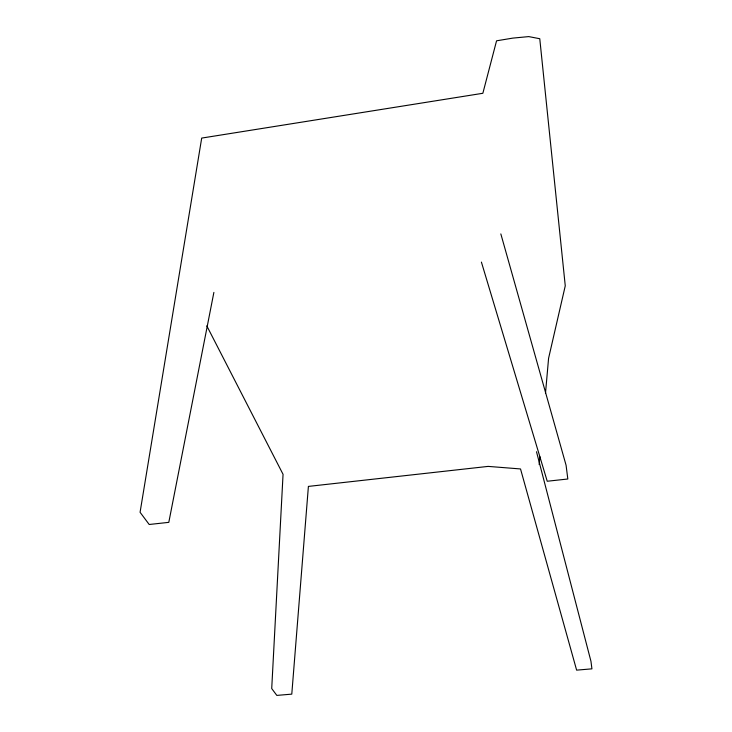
<?xml version="1.0" encoding="UTF-8"?>
<svg xmlns="http://www.w3.org/2000/svg" width="732" height="732" viewBox="0 0 732 732"><rect width="100%" height="100%" fill="white"/><g stroke="black" fill="none" stroke-linecap="round" stroke-linejoin="round"><path stroke-width="1.1" d="M539.164 464.555L539.868 456.64M545.486 393.331L548.588 358.277L565.26 285.837L539.768 38.723L528.76 36.6L512.821 38.11L496.561 40.809L482.855 93.284L201.703 138.083L140.077 512.281L149.191 524.487L168.799 522.355L213.881 292.407M206.808 325.877L283.055 474.318L271.718 688.556L276.824 695.4L291.784 694.137L308.401 486.405L488.162 466.394L520.525 468.947L576.624 670.137L591.923 668.847L590.971 661.353L536.501 451.745M481.409 262.093L547.225 481.244L567.822 479.002L566.074 465.25L500.834 233.911"/></g></svg>
